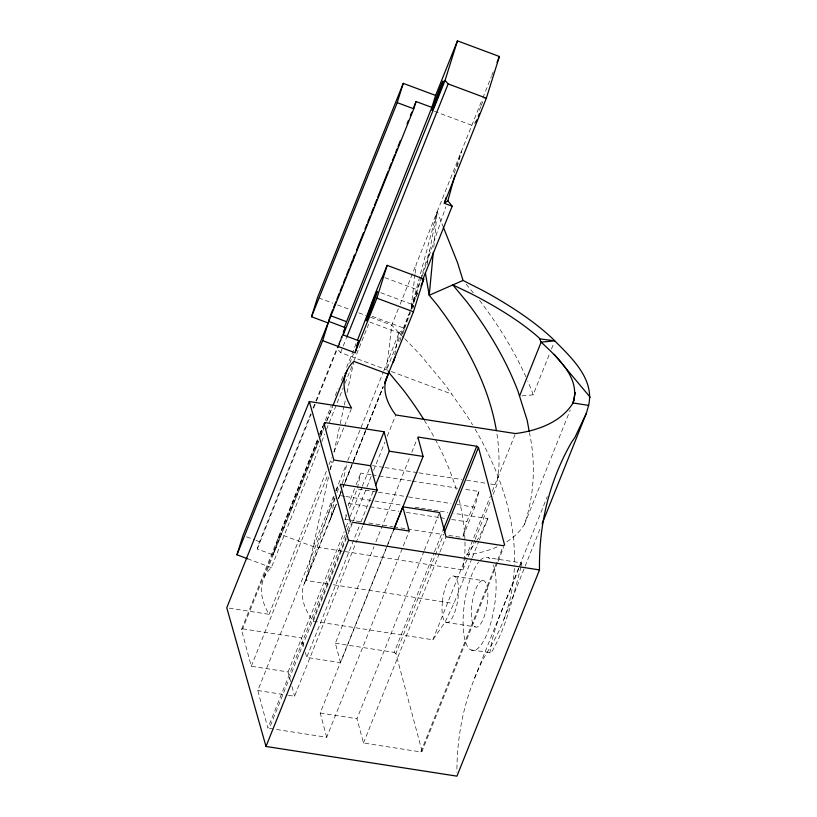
<?xml version="1.0" encoding="UTF-8"?>
<svg xmlns="http://www.w3.org/2000/svg" width="817" height="817" viewBox="0 0 817 817"><rect width="100%" height="100%" fill="white"/><g stroke="black" fill="none" stroke-linecap="round" stroke-linejoin="round"><path stroke-width="0.61" stroke-dasharray="4.08 3.06" d="M433.796 247.183L437.156 211.746L482.357 99.071M310.674 413.933L259.54 541.691L257.263 548.983L273.072 554.876L278.546 537.372L283.999 535.686L313.32 546.634L462.871 569.888L464.914 552.098A474.309 263.197 21.8 0 0 459.103 499.718M493.09 494.408L496.869 484.971L498.911 467.181A474.309 263.197 21.8 0 0 496.603 431.825M521.287 565.752L521.665 562.944L488.311 557.756M414.975 274.441L410.982 309.143L420.285 279.976M415.118 273.205L416.119 264.524L437.156 211.746L442.845 225.952M426.964 264.882L437.156 211.746L410.982 309.143L421.746 277.474M394.734 354.803L399.023 332.795L403.578 329.333L405.13 325.135A31.628 1.134 -69.6 0 1 409.644 313.034M471.838 558.675L453.895 603.497L445.04 622.186L432.857 639.782L313.217 621.186A83.222 46.181 21.8 0 1 305.793 580.478L328.751 475.923M330.109 469.693L332.029 460.982M333.939 452.271L339.943 424.881M340.219 423.635L344.049 406.212M344.325 404.966L345.417 399.993M347.051 392.517L353.608 362.646M328.383 583.992L305.793 580.478L330.17 519.837L335.011 498.084M336.624 490.833L337.697 486.003L346.408 464.015M344.805 496.338L339.79 495.562L340.863 490.731M342.476 483.48L346.776 464.138M348.818 519.867L345.06 519.285L346.153 514.414M348.042 505.876L355.589 485.941M370.785 474.677L360.726 473.114L357.203 488.964L349.267 508.787M521.011 566.845C513.158 596.001 506.867 626.629 491.201 652.722L470.888 649.923M478.946 491.487L466.813 521.818L462.606 537.555L474.738 507.234L478.946 491.487L463.852 489.148M457.193 166.862L461.523 151.104L454.089 173.633M506.877 541.702A146.692 81.404 21.8 0 0 524.483 524.34C534.41 495.031 535.932 463.065 529.457 432.836M338.279 346.694L342.027 334.704M399.768 341.486L403.578 329.333M420.592 279.036L429.813 250.135M305.793 580.478L334.061 496.767M336.083 490.782L337.697 486.003L335.807 490.711M422.154 276.269L445.827 206.783M336.298 504.314L330.17 519.837M330.579 518.683L336.216 504.528M338.483 498.84L341.2 492.008L339.79 495.562M313.044 408.02L315.413 402.107M315.893 400.922L338.146 345.325M338.616 344.141L341.935 335.858M257.263 548.983L311.236 414.127M313.605 408.214L315.975 402.301M316.445 401.116L338.698 345.52M339.178 344.335L342.966 334.878M342.262 337.258L337.523 349.094L340.597 352.607L390.148 371.102M340.597 352.607L346.285 338.401M290.658 681.664L288.054 671.952L251.279 666.233L241.454 629.58L317.884 438.688M319.774 433.97L323.542 424.544M278.546 537.372L317.803 439.291M319.692 434.573L323.001 426.3M325.37 420.387L331.048 406.212M335.297 395.571L338.136 388.483M341.455 380.211L344.284 373.124M346.653 367.211L356.58 342.394M241.454 629.58L242.669 628.835L318.62 439.117M320.509 434.409L323.338 427.342M273.072 554.876L318.528 441.313M320.897 435.4L323.736 428.302M326.575 421.204L332.253 407.009M349.778 363.248L353.567 353.781M264.31 577.18L318.559 441.67M320.448 436.952L323.746 428.7M327.045 420.459L332.713 406.315M229.25 608.134L269.079 614.333A94.741 52.574 21.8 0 1 271.326 567.621L319.947 445.878M321.806 441.537L324.676 434.062M326.565 429.333L343.12 387.973M345.019 383.244L351.994 366.118M353.996 360.797L368.661 324.165M269.079 614.333L326.637 470.561M328.996 464.669L331.825 457.602M334.184 451.709L344.09 426.964M344.56 425.79L351.167 409.286M251.279 666.233L327.699 475.331M330.058 469.438L333.826 460.012M482.837 97.887L491.354 76.594M491.834 75.419L493.254 71.865M345.234 534.88L267.874 728.141L257.784 690.518L335.144 497.257M337.033 492.539L339.862 485.472M411.125 308.622L417.569 292.527M304.384 583.338L335.991 504.385M338.35 498.493L341.179 491.415M343.069 486.707L366.179 428.966M366.649 427.781L383.163 386.543L343.089 487.269L344.498 483.787M344.978 482.602L352.985 462.585M353.465 461.411L383.163 387.207M356.059 484.777L360.726 473.114M345.06 519.285L346.929 514.618M288.054 671.952L344.192 531.724M346.071 527.006L348.43 521.113M350.095 516.61L362.115 486.942M362.36 485.972L370.601 465.731M347.123 530.172L349.952 523.105M346.408 536.32L269.344 728.376L326.708 737.291L409.266 531.07M348.297 531.601L351.596 523.36M313.217 621.186L346.234 538.699M348.124 533.991L366.527 488.035M366.996 486.85L371.715 475.065M373.594 470.357L384.919 442.068M387.278 436.186L395.765 414.975M393.845 529.498L340.536 662.658L306.712 657.399L360.491 523.064M360.961 521.889L373.226 491.252M288.432 695.277L294.559 696.227L362.962 525.362M340.536 662.658L335.338 643.234L374.012 546.614M375.902 541.896L409.868 457.05M411.758 452.342L417.416 438.198M326.708 737.291L320.203 713.016L393.324 530.366M497.533 562.647L422.062 751.18L420.847 751.926L363.483 743.01L356.978 718.725L423.962 551.393M424.432 550.219L439.056 513.689M335.338 643.234L394.172 652.385L434.031 552.864M434.501 551.679L442.569 531.54M422.062 751.18L395.898 653.58L443.355 535.104M363.483 743.01L439.434 553.283M439.903 552.108L446.031 536.789M432.857 639.782L465.884 557.296M497.083 546.9A146.692 81.404 21.8 0 1 466.834 554.937L490.414 496.021M492.304 491.303L514.935 434.746M462.871 569.888L474.677 540.405M475.147 539.22L491.201 499.126M522.002 395.888L533.123 394.836L549.565 353.761M551.444 349.063L553.803 343.201M472.308 557.5L478.915 540.987M479.385 539.812L487.882 518.581L453.997 513.311M420.847 751.926L503.405 545.715M498.013 561.463L503.67 547.329M524.483 524.34L570.225 410.032M474.626 678.079L547.278 496.603M503.905 619.255L540.221 528.517M398.318 308.846L391.752 325.166L386.604 369.784L410.512 310.307M400.187 304.179L416.119 264.524M347.787 460.543L383.367 371.827M383.847 370.642L399.023 332.795M313.32 546.634L333.908 495.419M518.672 568.581C508.868 596.4 493.57 623.422 489.894 652.875M487.882 518.581L479.017 537.341L476.873 540.446M519.683 566.15L521.665 562.944M466.834 554.937L476.158 541.487M372.45 465.629L383.765 467.385M385.021 467.59L417.691 472.665M418.947 472.859L461.676 479.497M466.711 480.284L485.553 483.215M490.588 483.991L496.869 484.971M372.041 474.871L411.033 480.937M412.289 481.131L457.571 488.168M358.449 489.158L377.209 492.069M378.455 492.263L407.223 496.736M408.469 496.93L450.984 503.538M457.234 504.508L474.738 507.234M346.061 496.532L373.675 500.831M374.932 501.025L401.29 505.12M415.097 507.265L420.112 508.051M421.368 508.245L426.392 509.022M427.638 509.216L432.663 510.002M433.919 510.196L438.943 510.972M440.189 511.166L447.726 512.341M348.583 503.446L368.712 506.571M369.968 506.765L398.9 511.258M406.437 512.433L439.137 517.518M440.404 517.712L446.685 518.693M451.719 519.469L466.813 521.818M350.064 520.061L355.068 520.848M356.314 521.042L361.318 521.818M368.824 522.982L392.579 526.669M393.835 526.863L406.335 528.813M407.581 529.008L443.845 534.645M448.85 535.421L460.104 537.167M454.609 576.24L483.96 580.795A23.56 7.516 -81.2 0 1 483.511 618.408A23.56 7.516 -81.2 0 1 471.348 612.311A23.56 7.516 -81.2 0 1 483.96 580.795M333.407 584.768L453.895 603.497M445.898 622.319L475.249 626.884M242.669 628.835L301.504 637.985L304.108 647.687M257.784 690.518L287.206 695.083M320.203 713.016L356.978 718.725M434.419 111.337L472.869 125.675M384.93 277.668L417.967 289.994M380.793 292.741L413.831 305.058M372.164 316.322L404.027 328.199M318.722 297.919L332.856 303.189M337.574 304.945L349.349 309.347M358.775 312.86L365.842 315.495M370.55 317.251L391.752 325.166L403.904 337.789M369.774 322.082L402.812 334.408M391.333 371.551L451.709 394.06M246.54 536.84L254.812 539.925M255.997 540.364L259.54 541.691M247.633 558.767L271.326 567.621M394.172 652.385L395.898 653.58M404.772 338.698L420.387 354.925L445.571 385.297L467.089 416.027A526.362 292.077 21.8 0 1 472.532 424.83M466.18 284.245L473.268 292.792M533.123 394.836L532.408 392.579A526.383 292.098 21.8 0 0 527.823 381.263M305.405 652.548L306.712 657.399M291.955 686.515L294.559 696.227M424.278 420.306A474.309 263.197 21.8 0 1 434.828 438.474M435.4 439.536A474.309 263.197 21.8 0 1 456.54 490.312M475.137 429.231A526.362 292.077 21.8 0 1 514.455 564.618M514.312 568.377A526.362 292.077 21.8 0 1 492.365 643.622L483.735 658.165A774.302 429.671 21.8 0 0 456.907 772.31M480.13 560.411A47.12 15.033 -81.2 0 1 491.65 561.146M493.437 565.047A47.12 15.033 -81.2 0 1 486.105 636.045A47.12 15.033 -81.2 0 1 463.515 631.439A47.12 15.033 -81.2 0 1 478.691 562.055M479.569 300.39A526.383 292.098 21.8 0 1 525.831 376.719M474.687 123.571A15.707 0.562 -69.6 0 1 475.535 120.998M479.375 110.285A15.707 0.562 -69.6 0 1 480.805 106.527M481.274 105.342A15.707 0.562 -69.6 0 1 484.236 98.152M410.869 309.847A31.628 1.134 -69.6 0 1 415.496 298.236M415.924 297.204A31.628 1.134 -69.6 0 1 417.763 292.986M413.688 305.864A15.707 0.562 -69.6 0 1 413.177 307.601M402.955 333.612A15.707 0.562 -69.6 0 1 403.465 331.865M403.71 331.089A15.707 0.562 -69.6 0 1 404.313 329.292M404.65 328.281A15.707 0.562 -69.6 0 1 410.502 312.482M412.105 308.54A15.707 0.562 -69.6 0 1 413.606 305.262M442.344 601.843L441.997 607.756A23.56 7.516 -81.2 0 0 448.921 621.911A23.56 7.516 -81.2 0 0 458.174 596.716L458.521 590.803A23.56 7.516 -81.2 0 0 451.597 576.649A23.56 7.516 -81.2 0 0 442.344 601.843M303.505 643.49L301.861 643.224L301.779 642.285L303.505 643.49"/><path stroke-width="1.23" d="M433.306 252.249L429.221 295.274L436.87 304.506A474.309 263.197 21.8 0 1 496.399 430.62M357.529 340.035L368.549 311.491A31.628 1.134 -69.6 0 1 382.376 276.953L387.146 265.351L423.727 278.995L413.453 311.798L386.931 377.117A83.232 46.181 21.8 0 0 395.765 414.975L515.404 433.561A146.692 81.404 21.8 0 0 534.471 429.619L540.231 427.72A146.692 81.404 21.8 0 0 573.054 402.965C581.071 378.118 557.388 357.417 541.15 342.149L539.23 337.983A552.159 143.404 8.2 0 0 470.316 293.252L452.822 284.929L466.67 301.626A510.666 283.366 21.8 0 1 517.937 391.067L527.2 420.387L529.232 431.59M575.28 392.64L573.054 402.965L588.618 405.385C594.674 379.18 571.512 357.662 554.743 340.852L553.64 339.658A564.629 156.251 8.7 0 0 483.654 290.944L463.035 280.445L457.52 262.645L443.314 227.136M393.784 359.694L393.304 362.145L394.825 357.284M422.634 279.884L452.179 206.201L444.295 203.27L447.869 200.788L454.865 175.338M542.11 523.809L586.453 413.034L588.618 405.385M247.633 558.767L236.961 554.784L242.996 535.513L413.77 108.814L416.047 101.522L431.856 107.415L344.274 327.515M328.056 322.919L311.512 316.741L317.547 297.48L403.251 83.375L435.604 95.436L431.856 107.415M328.822 320.489L329.966 316.843M322.664 340.679L328.7 321.408L345.244 327.586L342.966 334.878L358.775 340.771L355.027 352.75L322.664 340.679L236.961 554.784M311.512 316.741L397.215 102.636L403.251 83.375M352.341 262.257L354.619 254.965L353.22 258.468M355.027 352.75L376.872 298.164L387.146 265.351M343.211 334.888L445.061 80.403L457.459 40.85L499.401 56.496L486.36 98.163L444.295 203.27L446.256 197.336M573.36 401.392L573.891 400.024M385.062 381.835L386.931 377.117M332.682 309.796L330.344 315.628L346.153 321.52M333.612 307.458L335.95 301.626M336.88 299.298L339.208 293.456M340.148 291.128L342.476 285.296M343.416 282.968L345.744 277.126M346.684 274.798L349.012 268.967M349.952 266.638L352.28 260.797M356.508 250.247L363.585 232.559M365.005 229.026L366.894 224.307M367.834 221.948L370.203 216.056M371.143 213.697L373.502 207.794M374.452 205.435L376.811 199.542M377.75 197.183L388.136 171.233M389.086 168.874L391.445 162.961M392.395 160.602L394.764 154.699M395.704 152.33L397.123 148.786M398.073 146.427L400.432 140.514M407.06 123.97L408.48 120.426M410.369 115.697L411.788 112.154M413.678 107.425L416.047 101.522M384.582 383.673L388.351 374.257L353.884 361.4A94.741 52.574 21.8 0 0 351.637 408.112L309.306 401.535L226.769 607.756L266.005 746.462L456.938 776.15L539.496 569.929A774.485 429.773 21.8 0 1 571.532 442.293L574.913 437.401L586.453 413.034M435.604 95.436L457.459 40.85M343.354 332.315L345.244 327.586M346.755 337.217L448.145 83.916L445.061 80.403M323.808 426.157L325.227 422.624L384.061 431.764L389.26 451.188L375.585 485.359M356.876 345.499L358.775 340.771M333.183 405.14L346.857 370.959M497.032 62.409L499.401 56.496M420.98 285.858L423.727 278.995M370.377 465.935L384.061 431.764M266.005 746.462L348.542 540.251L309.306 401.535M363.432 524.187L377.107 490.006L370.601 465.731L333.826 460.012L324.012 423.369L325.227 422.624M393.794 529.181L402.761 506.795L439.536 512.514L446.031 536.789L503.405 545.715L504.61 544.97L478.466 447.43L476.74 446.235L417.885 437.024L423.094 456.437L393.845 529.498M443.049 530.356L476.74 446.235M444.305 532.735L478.466 447.43M519.53 396.122L541.15 342.149L554.743 340.852L540.108 338.892M463.035 280.445L429.221 295.274L425.391 272.99M389.26 451.188L423.094 456.437M377.107 490.006L340.332 484.297L350.422 521.92M352.066 522.186L409.266 531.07L402.761 506.795M348.542 540.251L539.496 569.929M448.145 83.916L486.36 98.163M397.215 102.636L413.77 108.814M376.872 298.164L413.453 311.798M554.222 354.374L590.231 397.297M388.228 371.745L402.883 389.413A474.309 263.197 21.8 0 1 423.615 419.233M447.869 200.788L452.179 206.201M479.354 113.543A15.707 0.562 -69.6 0 1 478.282 116.351M476.934 119.772A15.707 0.562 -69.6 0 1 475.77 122.632M434.991 104.127A15.707 0.562 -69.6 0 0 443.11 81.128A15.707 0.562 -69.6 0 0 434.695 102.135A15.707 0.562 -69.6 0 0 434.991 104.127M369.141 314.422A15.707 0.562 -69.6 0 0 377.26 291.424A15.707 0.562 -69.6 0 0 368.845 312.431A15.707 0.562 -69.6 0 0 369.141 314.422"/></g></svg>
